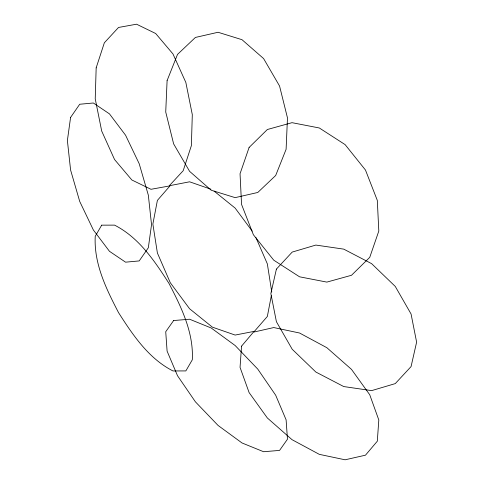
<?xml version="1.0" encoding="UTF-8"?>
<svg xmlns="http://www.w3.org/2000/svg" width="484" height="484" viewBox="0 0 484 484"><rect width="100%" height="100%" fill="white"/><g stroke="black" fill="none" stroke-linecap="round" stroke-linejoin="round"><path stroke-width="0.73" d="M271.312 295.748L267.343 316.463L254.445 331.31L235.139 335.061L212.367 327.142L189.595 308.762L170.289 282.723L157.391 252.987L152.865 224.074L157.391 200.394L170.289 185.547L189.595 181.802L210.945 189.226M214.122 191.132L235.139 208.096L252.2 231.11M255.945 237.596L267.343 263.877L271.76 292.046M96.165 67.863L95.233 98.851L101.694 131.043L114.557 159.538L131.866 179.994L150.99 189.298L169.013 186.037L183.194 170.707L191.374 145.636L192.305 114.647L185.844 82.455L172.982 53.966L155.673 33.505L136.548 24.2L118.526 27.461L104.344 42.792L96.165 67.863M167.095 80.598L165.728 112.016L173.629 143.881L189.595 171.342L211.199 190.218L235.139 197.635L257.784 192.469L275.68 175.498L286.104 149.308L287.472 117.89L279.564 86.031L263.599 58.57L242 39.694L218.054 32.271L195.409 37.443L177.513 54.414L167.095 80.598M241.546 346.151L240.046 367.368L249.109 392.591L267.349 417.976L292.003 439.66L319.307 454.349L345.104 459.8L365.474 455.184L377.308 441.208L378.809 419.991L369.752 394.775L351.505 369.389L326.857 347.7L299.554 333.01L273.75 327.559L253.386 332.175L241.546 346.151M70.585 117.418L67.385 140.511L70.585 170.005L79.709 201.423L93.358 229.967L109.463 251.299L125.562 262.171L139.21 260.924L148.334 247.754L151.534 224.661L148.334 195.167L139.21 163.749L125.562 135.205L109.463 113.873L93.358 103.001L79.709 104.248L70.585 117.418M276.406 269.104L270.858 293.552L276.406 321.697L292.203 349.254L315.846 372.033L343.737 386.559L371.627 390.624L395.271 383.606L411.067 366.582L416.615 342.14L411.067 313.995L395.271 286.437L371.627 263.659L343.737 249.133L315.846 245.067L292.203 252.079L276.406 269.104M249.109 147.445L240.046 173.738L241.546 204.399L253.386 234.752L273.75 260.18L299.554 276.806L326.857 282.105L351.505 275.275L369.752 257.343L378.809 231.043L377.308 200.388L365.474 170.035L345.104 144.607L319.307 127.976L292.003 122.676L267.349 129.512L249.109 147.445M101.694 225.157L95.233 236.283C93.805 263.677 106.256 288.93 118.526 312.61C132.9 335.079 148.546 358.493 172.982 370.95L185.844 370.919L192.305 359.793C193.733 332.399 181.282 307.146 169.013 283.461C154.638 260.997 138.993 237.583 114.557 225.127L101.694 225.157M173.629 320.541L165.728 331.74L167.095 351.118L177.513 375.729L195.409 401.829L218.054 425.43L242 442.957L263.599 451.729L279.564 450.41L287.472 439.212L286.104 419.834L275.68 395.222L257.784 369.123L235.139 345.522L211.199 327.995L189.595 319.222L173.629 320.541"/></g></svg>
